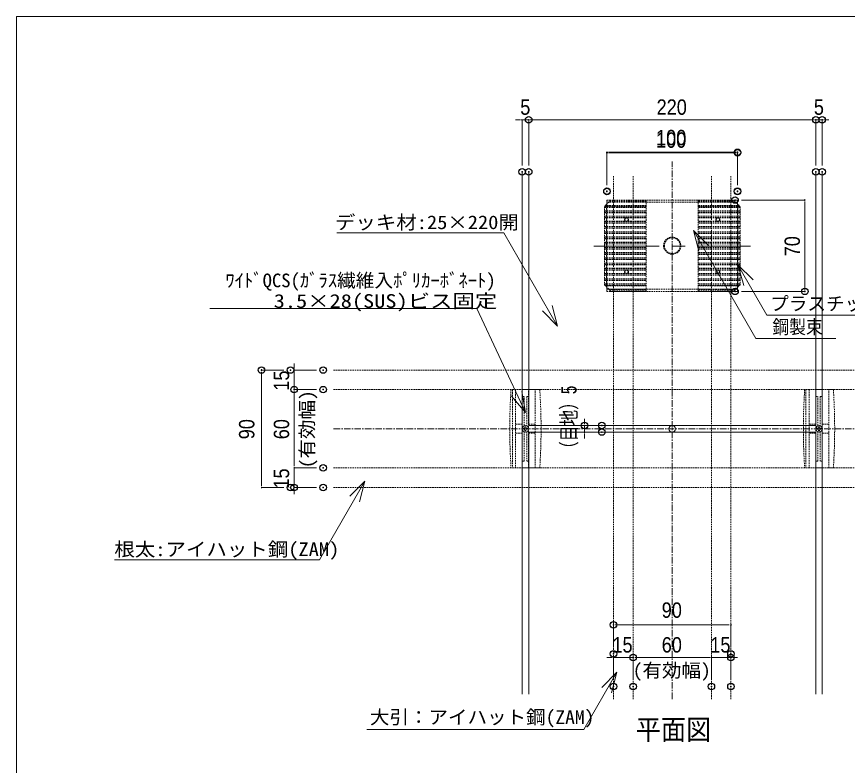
# Model space of a CAD drawing. Units: millimetres, scale not verified. Extents: x -4131 to 4169, y -981 to 998.
# Drawn here: x 69 to 706, y -190 to 384 of the extents above; entities that cross this region are included whole.
import ezdxf
from ezdxf.enums import TextEntityAlignment as Align

# ---------------------------------------------------------------- set-up
doc = ezdxf.new("R2010")
doc.units = ezdxf.units.MM
doc.header["$LTSCALE"] = 10
doc.header["$PDMODE"] = 32
doc.header["$PDSIZE"] = 5
doc.linetypes.add('CHAIN1', pattern=[8, 5, -1, 1, -1])
doc.linetypes.add('DASHED1', pattern=[1.8, 1.2, -0.6])
for name, color, linetype, lineweight in [('0-0_図枠', 7, 'Continuous', 9), ('0-1_デッキ', 7, 'Continuous', 9), ('0-2_文字', 4, 'Continuous', 9), ('0-3_寸法', 7, 'Continuous', 9), ('0-4_一般', 4, 'Continuous', 9), ('0-6_0', 7, 'Continuous', 9), ('0-8_大引', 4, 'Continuous', 9), ('0-9_根太', 4, 'Continuous', 9), ('0-A_WQCS', 4, 'Continuous', 9), ('0-B_束', 4, 'Continuous', 9)]:
    doc.layers.add(name, color=color, linetype=linetype, lineweight=lineweight)
doc.layers.add('0-7_DEFPOINTS', color=7, linetype='Continuous')
doc.styles.add('ＭＳ ゴシック', font='')
doc.styles.add('ＭＳ Ｐゴシック', font='')
doc.styles.get('ＭＳ ゴシック').set_extended_font_data('MS Gothic')
doc.styles.get('ＭＳ Ｐゴシック').set_extended_font_data('MS PGothic')

# ---------------------------------------------------------------- blocks, each defined once
blk = doc.blocks.new('_DOT')
at = {"layer": '0-6_0'}
for p, q in [((-5, 0), (-10, 0)), ((-2.5, 0), (2.5, 0))]:
    blk.add_line(p, q, dxfattribs=at)
blk = doc.blocks.new('グループ-37-1')
at = {"layer": '0-9_根太', "linetype": 'DASHED1'}
for p, q in [((3943, 4049.7), (9237, 4049.7)), ((3943, 3899.7), (9237, 3899.7)), ((3943, 3299.7), (9237, 3299.7)), ((3943, 3149.7), (9237, 3149.7))]:
    blk.add_line(p, q, dxfattribs=at)
at = {"layer": '0-9_根太', "linetype": 'CHAIN1'}
blk.add_line((3943, 3599.7), (9663.7, 3599.7), dxfattribs=at)
blk = doc.blocks.new('グループ-40-1')
at = {"layer": '0-8_大引', "linetype": 'CHAIN1'}
blk.add_line((6538.1, 1528.2), (6538.1, 5647.3), dxfattribs=at)
at = {"layer": '0-8_大引', "linetype": 'DASHED1'}
for p, q in [((6088.1, 1528.2), (6088.1, 5538.6)), ((6238.1, 1528.2), (6238.1, 5538.6)), ((6838.1, 1528.2), (6838.1, 5538.6)), ((6988.1, 1528.2), (6988.1, 5538.6))]:
    blk.add_line(p, q, dxfattribs=at)
blk = doc.blocks.new('シンボル-24')
at = {"layer": '0-2_文字', "style": 'ＭＳ ゴシック', "width": 1.05}
blk.add_text('大引：アイハット鋼(ZAM)', height=104.5, dxfattribs=at).set_placement((-643.8, -76.4), align=Align.BOTTOM_LEFT)
blk = doc.blocks.new('シンボル-23')
at = {"layer": '0-2_文字', "style": 'ＭＳ ゴシック', "width": 1.1}
blk.add_text('根太:アイハット鋼(ZAM)', height=104.5, dxfattribs=at).set_placement((-599.7, -91.6), align=Align.BOTTOM_LEFT)
blk = doc.blocks.new('グループ-101-1')
at = {"layer": '0-A_WQCS'}
blk.add_line((4, -9.8), (4, -15.6), dxfattribs=at)
for points in [[(-9.8, -4), (-15.6, -4), (-15.6, 4), (-9.8, 4)], [(-4, 9.8), (-4, 15.6), (4, 15.6), (4, 9.8)], [(9.8, 4), (15.6, 4), (15.6, -4), (9.8, -4)], [(4, -15.6), (-4, -15.6), (-4, -9.8)]]:
    blk.add_lwpolyline(points, dxfattribs=at)
blk.add_circle((0, 0), 25, dxfattribs=at)
for centre, start, end in [((-9.8, 9.8), 270, 0), ((9.8, 9.8), 180, 270), ((-9.8, -9.8), 0, 90), ((9.8, -9.8), 90, 180)]:
    blk.add_arc(centre, 5.81, start, end, dxfattribs=at)
blk = doc.blocks.new('グループ-102-1')
at = {"layer": '0-A_WQCS'}
blk.add_blockref('グループ-101-1', (0, 0), dxfattribs=at)
blk = doc.blocks.new('グループ-103-1')
at = {"layer": '0-A_WQCS', "linetype": 'DASHED1'}
for p, q in [((110, 300), (-110, 300)), ((-100, 298.3), (-100, -298.3)), ((-74.9, 300), (-74.9, -300)), ((-24.9, 300), (-24.9, 7.4)), ((24.9, 7.4), (24.9, 300)), ((74.9, -300), (74.9, 300)), ((-24.9, 247.1), (-10, 247.1)), ((-10, 24), (-10, 247.1)), ((10, 247.1), (10, 24)), ((10, 247.1), (24.9, 247.1)), ((-24.9, 35), (-74.9, 35)), ((24.9, 35), (74.9, 35)), ((-24.9, -35), (-74.9, -35)), ((-24.9, -7.4), (-24.9, -300)), ((-10, -247.1), (-10, -24)), ((10, -24), (10, -247.1)), ((24.9, -300), (24.9, -7.4)), ((24.9, -35), (74.9, -35)), ((-10, -247.1), (-24.9, -247.1)), ((24.9, -247.1), (10, -247.1)), ((110, -300), (-110, -300))]:
    blk.add_line(p, q, dxfattribs=at)
at = {"layer": '0-A_WQCS'}
for p, q in [((-24.9, 300), (25.1, 300)), ((25.1, -300), (-24.9, -300))]:
    blk.add_line(p, q, dxfattribs=at)
at = {"layer": '0-A_WQCS', "linetype": 'DASHED1'}
for centre, start, end in [((4385, 0), 176.1817, 183.8183), ((-4385, 0), 0, 3.8183), ((-4385, 0), 356.1817, 0)]:
    blk.add_arc(centre, 4505, start, end, dxfattribs=at)
at = {"layer": '0-A_WQCS'}
blk.add_blockref('グループ-102-1', (0, 0), dxfattribs=at)
blk = doc.blocks.new('グループ-104-1')
at = {"layer": '0-A_WQCS'}
blk.add_blockref('グループ-103-1', (0, 0), dxfattribs=at)
blk = doc.blocks.new('WQCS2016平')
at = {"layer": '0-A_WQCS'}
blk.add_blockref('グループ-104-1', (0, 0), dxfattribs=at)
blk = doc.blocks.new('グループ-166-1')
at = {"layer": '0-B_束', "linetype": 'DASHED1'}
for p, q in [((6738.1, 4652.7), (6738.1, 5352.7)), ((6738.1, 5352.7), (7008.1, 5352.7)), ((6738.1, 5349.7), (7011.1, 5349.7)), ((7008.1, 5352.7), (7058.1, 5302.7)), ((6738.1, 5347.7), (7013.1, 5347.7)), ((6738.1, 5345.7), (7015.1, 5345.7)), ((6738.1, 5339.7), (7021.1, 5339.7)), ((6738.1, 5337.7), (7023.1, 5337.7)), ((6738.1, 5335.7), (7025.1, 5335.7)), ((6738.1, 5309.7), (7051.1, 5309.7)), ((6738.1, 5307.7), (7053.1, 5307.7)), ((7055.1, 5305.7), (6738.1, 5305.7)), ((7058.1, 5297.7), (6738.1, 5297.7)), ((7058.1, 5295.7), (6738.1, 5295.7)), ((7040.6, 4685.1), (7040.6, 5320.2)), ((7058.1, 5302.7), (7058.1, 4702.7)), ((7058.1, 5269.7), (6738.1, 5269.7)), ((7058.1, 5267.7), (6738.1, 5267.7)), ((7058.1, 5257.7), (6738.1, 5257.7)), ((7058.1, 5255.7), (6738.1, 5255.7)), ((7058.1, 5229.7), (6738.1, 5229.7)), ((7058.1, 5227.7), (6738.1, 5227.7)), ((7058.1, 5217.7), (6738.1, 5217.7)), ((7058.1, 5215.7), (6738.1, 5215.7)), ((7058.1, 5189.7), (6738.1, 5189.7)), ((7058.1, 5187.7), (6738.1, 5187.7)), ((7058.1, 5177.7), (6738.1, 5177.7)), ((7058.1, 5175.7), (6738.1, 5175.7)), ((7058.1, 5149.7), (6738.1, 5149.7)), ((7058.1, 5147.7), (6738.1, 5147.7)), ((7058.1, 5137.7), (6738.1, 5137.7)), ((7058.1, 5135.7), (6738.1, 5135.7)), ((7058.1, 5109.7), (6738.1, 5109.7)), ((7058.1, 5107.7), (6738.1, 5107.7)), ((7058.1, 5097.7), (6738.1, 5097.7)), ((7058.1, 5095.7), (6738.1, 5095.7)), ((7058.1, 5069.7), (6738.1, 5069.7)), ((7058.1, 5067.7), (6738.1, 5067.7)), ((7058.1, 5057.7), (6738.1, 5057.7)), ((7058.1, 5055.7), (6738.1, 5055.7)), ((7058.1, 5029.7), (6738.1, 5029.7)), ((7058.1, 5027.7), (6738.1, 5027.7)), ((7058.1, 5017.7), (6738.1, 5017.7)), ((7058.1, 5015.7), (6738.1, 5015.7)), ((7058.1, 4989.7), (6738.1, 4989.7)), ((7058.1, 4987.7), (6738.1, 4987.7)), ((7058.1, 4977.7), (6738.1, 4977.7)), ((7058.1, 4975.7), (6738.1, 4975.7)), ((7058.1, 4949.7), (6738.1, 4949.7)), ((7058.1, 4947.7), (6738.1, 4947.7)), ((7058.1, 4937.7), (6738.1, 4937.7)), ((7058.1, 4935.7), (6738.1, 4935.7)), ((7058.1, 4909.7), (6738.1, 4909.7)), ((7058.1, 4907.7), (6738.1, 4907.7)), ((6738.1, 4897.7), (7058.1, 4897.7)), ((7058.1, 4895.7), (6738.1, 4895.7)), ((7058.1, 4869.7), (6738.1, 4869.7)), ((7058.1, 4867.7), (6738.1, 4867.7)), ((7058.1, 4857.7), (6738.1, 4857.7)), ((7058.1, 4855.7), (6738.1, 4855.7)), ((7058.1, 4829.7), (6738.1, 4829.7)), ((7058.1, 4827.7), (6738.1, 4827.7)), ((7058.1, 4817.7), (6738.1, 4817.7)), ((7058.1, 4815.7), (6738.1, 4815.7)), ((7058.1, 4789.7), (6738.1, 4789.7)), ((7058.1, 4787.7), (6738.1, 4787.7)), ((7058.1, 4777.7), (6738.1, 4777.7)), ((7058.1, 4775.7), (6738.1, 4775.7)), ((7058.1, 4749.7), (6738.1, 4749.7)), ((7058.1, 4747.7), (6738.1, 4747.7)), ((7058.1, 4737.7), (6738.1, 4737.7)), ((7058.1, 4735.7), (6738.1, 4735.7)), ((7058.1, 4709.7), (6738.1, 4709.7)), ((7058.1, 4707.7), (6738.1, 4707.7)), ((6738.1, 4697.7), (7053.1, 4697.7)), ((7051.1, 4695.7), (6738.1, 4695.7)), ((7025.1, 4669.7), (6738.1, 4669.7)), ((7023.1, 4667.7), (6738.1, 4667.7)), ((6738.1, 4657.7), (7013.1, 4657.7)), ((6738.1, 4655.7), (7011.1, 4655.7)), ((7008.1, 4652.7), (6738.1, 4652.7)), ((7058.1, 4702.7), (7008.1, 4652.7))]:
    blk.add_line(p, q, dxfattribs=at)
for centre in [(6888.1, 5202.7), (6888.1, 4802.7)]:
    blk.add_circle(centre, 12.5, dxfattribs=at)
blk = doc.blocks.new('グループ-167-1')
at = {"layer": '0-B_束', "linetype": 'DASHED1'}
for p, q in [((6068.1, 5352.7), (6018.1, 5302.7)), ((6338.1, 5349.7), (6065.1, 5349.7)), ((6338.1, 5352.7), (6068.1, 5352.7)), ((6338.1, 4652.7), (6338.1, 5352.7)), ((6018.1, 5302.7), (6018.1, 4702.7)), ((6018.1, 5297.7), (6338.1, 5297.7)), ((6018.1, 5295.7), (6338.1, 5295.7)), ((6021.1, 5305.7), (6338.1, 5305.7)), ((6338.1, 5307.7), (6023.1, 5307.7)), ((6338.1, 5309.7), (6025.1, 5309.7)), ((6035.6, 4685.1), (6035.6, 5320.2)), ((6338.1, 5335.7), (6051.1, 5335.7)), ((6338.1, 5337.7), (6053.1, 5337.7)), ((6338.1, 5339.7), (6055.1, 5339.7)), ((6338.1, 5345.7), (6061.1, 5345.7)), ((6338.1, 5347.7), (6063.1, 5347.7)), ((6018.1, 5269.7), (6338.1, 5269.7)), ((6018.1, 5267.7), (6338.1, 5267.7)), ((6018.1, 5257.7), (6338.1, 5257.7)), ((6018.1, 5255.7), (6338.1, 5255.7)), ((6018.1, 5229.7), (6338.1, 5229.7)), ((6018.1, 5227.7), (6338.1, 5227.7)), ((6018.1, 5217.7), (6338.1, 5217.7)), ((6018.1, 5215.7), (6338.1, 5215.7)), ((6018.1, 5189.7), (6338.1, 5189.7)), ((6018.1, 5187.7), (6338.1, 5187.7)), ((6018.1, 5177.7), (6338.1, 5177.7)), ((6018.1, 5175.7), (6338.1, 5175.7)), ((6018.1, 5149.7), (6338.1, 5149.7)), ((6018.1, 5147.7), (6338.1, 5147.7)), ((6018.1, 5137.7), (6338.1, 5137.7)), ((6018.1, 5135.7), (6338.1, 5135.7)), ((6018.1, 5109.7), (6338.1, 5109.7)), ((6018.1, 5107.7), (6338.1, 5107.7)), ((6018.1, 5097.7), (6338.1, 5097.7)), ((6018.1, 5095.7), (6338.1, 5095.7)), ((6018.1, 5069.7), (6338.1, 5069.7)), ((6018.1, 5067.7), (6338.1, 5067.7)), ((6018.1, 5057.7), (6338.1, 5057.7)), ((6018.1, 5055.7), (6338.1, 5055.7)), ((6018.1, 5029.7), (6338.1, 5029.7)), ((6018.1, 5027.7), (6338.1, 5027.7)), ((6018.1, 5017.7), (6338.1, 5017.7)), ((6018.1, 5015.7), (6338.1, 5015.7)), ((6018.1, 4989.7), (6338.1, 4989.7)), ((6018.1, 4987.7), (6338.1, 4987.7)), ((6018.1, 4977.7), (6338.1, 4977.7)), ((6018.1, 4975.7), (6338.1, 4975.7)), ((6018.1, 4949.7), (6338.1, 4949.7)), ((6018.1, 4947.7), (6338.1, 4947.7)), ((6018.1, 4937.7), (6338.1, 4937.7)), ((6018.1, 4935.7), (6338.1, 4935.7)), ((6018.1, 4909.7), (6338.1, 4909.7)), ((6018.1, 4907.7), (6338.1, 4907.7)), ((6338.1, 4897.7), (6018.1, 4897.7)), ((6018.1, 4895.7), (6338.1, 4895.7)), ((6018.1, 4869.7), (6338.1, 4869.7)), ((6018.1, 4867.7), (6338.1, 4867.7)), ((6018.1, 4857.7), (6338.1, 4857.7)), ((6018.1, 4855.7), (6338.1, 4855.7)), ((6018.1, 4829.7), (6338.1, 4829.7)), ((6018.1, 4827.7), (6338.1, 4827.7)), ((6018.1, 4817.7), (6338.1, 4817.7)), ((6018.1, 4815.7), (6338.1, 4815.7)), ((6018.1, 4789.7), (6338.1, 4789.7)), ((6018.1, 4787.7), (6338.1, 4787.7)), ((6018.1, 4777.7), (6338.1, 4777.7)), ((6018.1, 4775.7), (6338.1, 4775.7)), ((6018.1, 4749.7), (6338.1, 4749.7)), ((6018.1, 4747.7), (6338.1, 4747.7)), ((6018.1, 4737.7), (6338.1, 4737.7)), ((6018.1, 4735.7), (6338.1, 4735.7)), ((6018.1, 4709.7), (6338.1, 4709.7)), ((6018.1, 4707.7), (6338.1, 4707.7)), ((6018.1, 4702.7), (6068.1, 4652.7)), ((6338.1, 4697.7), (6023.1, 4697.7)), ((6025.1, 4695.7), (6338.1, 4695.7)), ((6051.1, 4669.7), (6338.1, 4669.7)), ((6053.1, 4667.7), (6338.1, 4667.7)), ((6338.1, 4657.7), (6063.1, 4657.7)), ((6338.1, 4655.7), (6065.1, 4655.7)), ((6068.1, 4652.7), (6338.1, 4652.7))]:
    blk.add_line(p, q, dxfattribs=at)
for centre in [(6188.1, 5202.7), (6188.1, 4802.7)]:
    blk.add_circle(centre, 12.5, dxfattribs=at)
blk = doc.blocks.new('グループ-168-1')
at = {"layer": '0-B_束', "linetype": 'DASHED1'}
for p, q in [((6038.1, 5336.7), (7038.1, 5336.7)), ((6038.1, 5322.7), (6038.1, 4682.7)), ((6038.1, 4668.7), (7038.1, 4668.7))]:
    blk.add_line(p, q, dxfattribs=at)
blk.add_lwpolyline([(6038.1, 5322.7), (6038.1, 5352.7), (7038.1, 5352.7), (7038.1, 5322.7), (7038.1, 4682.7), (7038.1, 4652.7), (6038.1, 4652.7), (6038.1, 4682.7)], dxfattribs=at)
for centre, radius in [((6188.1, 5202.7), 15), ((6888.1, 5202.7), 15), ((6538.1, 5002.7), 66), ((6538.1, 5002.7), 66), ((6538.1, 5002.7), 60), ((6188.1, 4802.7), 15), ((6888.1, 4802.7), 15)]:
    blk.add_circle(centre, radius, dxfattribs=at)
at = {"layer": '0-B_束'}
for name in ['グループ-167-1', 'グループ-166-1']:
    blk.add_blockref(name, (0, 0), dxfattribs=at)

msp = doc.modelspace()

# ---------------------------------------------------------------- linework, layer by layer
at = {"layer": '0-0_図枠', "color": 5}
msp.add_lwpolyline([(69.05, 384.21), (2069.05, 384.21), (2069.05, -915.79), (69.05, -915.79)], close=True, dxfattribs=at)
at = {"layer": '0-1_デッキ'}
for p, q in [((456.45, -134.93), (456.45, 265.07)), ((461.45, 70.87), (461.45, 265.07)), ((681.45, 70.87), (681.45, 265.07)), ((686.45, -134.93), (686.45, 265.07)), ((461.45, 70.87), (681.45, 70.87)), ((461.45, -134.93), (461.45, 65.87)), ((681.45, 65.87), (461.45, 65.87)), ((681.45, -134.93), (681.45, 65.87))]:
    msp.add_line(p, q, dxfattribs=at)
at = {"layer": '0-1_デッキ', "color": 1}
msp.add_point((571.46, 68.37), dxfattribs=at)
at = {"layer": '0-2_文字'}
for p, q in [((442.42, 218.4), (314.34, 218.4)), ((442.42, 218.4), (483.62, 147.05)), ((635.59, 137.47), (587.7, 220.42)), ((421.65, 160.58), (217.04, 160.58)), ((421.65, 160.58), (458.99, 80.87)), ((635.59, 137.47), (696.81, 137.47)), ((301.11, -32.19), (336.02, 28.28)), ((301.11, -32.19), (143.97, -32.19)), ((503.81, -161.97), (529.08, -118.21)), ((503.81, -161.97), (337.43, -161.97))]:
    msp.add_line(p, q, dxfattribs=at)
for points in [[(591.96, 204.55), (587.7, 220.42), (599.32, 208.8)], [(830.49, 155.52), (643.86, 155.52), (621.71, 193.9)], [(626.24, 178.1), (621.71, 193.9), (633.53, 182.48)], [(479.36, 162.92), (483.62, 147.05), (472, 158.67)], [(456.13, 97.05), (458.99, 80.87), (448.42, 93.46)], [(324.4, 16.66), (336.02, 28.28), (331.76, 12.4)], [(517.46, -129.83), (529.08, -118.21), (524.82, -134.08)]]:
    msp.add_lwpolyline(points, dxfattribs=at)
at = {"layer": '0-3_寸法'}
for p, q in [((453.94, 305.19), (451.44, 305.19)), ((456.45, 270.19), (456.45, 305.19)), ((456.45, 305.19), (461.45, 305.19)), ((461.45, 270.19), (461.45, 305.19)), ((461.45, 270.19), (461.45, 305.19)), ((463.95, 305.19), (678.94, 305.19)), ((463.95, 305.19), (466.46, 305.19)), ((678.94, 305.19), (676.44, 305.19)), ((681.45, 270.19), (681.45, 305.19)), ((681.45, 270.19), (681.45, 305.19)), ((681.45, 305.19), (686.45, 305.19)), ((686.45, 270.19), (686.45, 305.19)), ((688.95, 305.19), (691.46, 305.19)), ((521.46, 255.45), (521.46, 280.23)), ((523.96, 280.23), (618.95, 280.23)), ((621.46, 255.45), (621.46, 280.23)), ((521.46, 255.15), (521.46, 279.93)), ((523.96, 279.93), (618.95, 279.93)), ((621.46, 255.15), (621.46, 279.93)), ((624.57, 243.66), (673.09, 243.66)), ((673.09, 241.16), (673.09, 176.17)), ((624.57, 173.66), (673.09, 173.66)), ((281.66, 115.87), (281.66, 118.37)), ((273.95, 113.37), (256.66, 113.37)), ((256.66, 25.87), (256.66, 110.86)), ((298.95, 113.37), (281.66, 113.37)), ((281.66, 113.37), (281.66, 98.37)), ((298.95, 98.37), (281.66, 98.37)), ((298.95, 98.37), (281.66, 98.37)), ((281.66, 40.87), (281.66, 95.86)), ((281.66, 95.86), (281.66, 93.36)), ((504.19, 73.37), (504.19, 75.87)), ((512.49, 70.87), (504.19, 70.87)), ((504.19, 65.87), (504.19, 70.87)), ((512.49, 65.87), (504.19, 65.87)), ((504.19, 63.36), (504.19, 60.86)), ((281.66, 40.87), (281.66, 43.37)), ((298.95, 38.37), (281.66, 38.37)), ((298.95, 38.37), (281.66, 38.37)), ((281.66, 38.37), (281.66, 23.37)), ((273.95, 23.37), (256.66, 23.37)), ((298.95, 23.37), (281.66, 23.37)), ((281.66, 20.86), (281.66, 18.36)), ((526.46, -99.18), (526.46, -81.9)), ((613.95, -81.9), (528.96, -81.9)), ((616.46, -99.18), (616.46, -81.9)), ((523.95, -106.9), (521.45, -106.9)), ((526.46, -124.18), (526.46, -106.9)), ((526.46, -106.9), (541.46, -106.9)), ((541.46, -124.18), (541.46, -106.9)), ((541.46, -124.18), (541.46, -106.9)), ((598.95, -106.9), (543.96, -106.9)), ((543.96, -106.9), (546.47, -106.9)), ((598.95, -106.9), (596.45, -106.9)), ((601.46, -124.18), (601.46, -106.9)), ((601.46, -124.18), (601.46, -106.9)), ((601.46, -106.9), (616.46, -106.9)), ((616.46, -124.18), (616.46, -106.9)), ((618.96, -106.9), (621.47, -106.9))]:
    msp.add_line(p, q, dxfattribs=at)
at = {"layer": '0-4_一般', "linetype": 'CHAIN1'}
msp.add_line((511.46, 208.37), (631.46, 208.37), dxfattribs=at)
at = {"layer": '0-7_DEFPOINTS'}
for p in [(461.45, 305.19), (681.45, 305.19), (686.45, 305.19), (621.46, 280.23), (621.46, 279.93), (456.45, 265.19), (461.45, 265.19), (681.45, 265.19), (686.45, 265.19), (521.46, 250.45), (521.46, 250.15), (621.46, 250.45), (621.46, 250.15), (619.57, 243.66), (619.57, 173.66), (673.09, 173.66), (256.66, 113.37), (278.95, 113.37), (303.95, 113.37), (281.66, 98.37), (303.95, 98.37), (504.19, 70.87), (517.49, 70.87), (517.49, 65.87), (303.95, 38.37), (278.95, 23.37), (281.66, 23.37), (303.95, 23.37), (526.46, -81.9), (526.46, -104.18), (616.46, -104.18), (541.46, -106.9), (616.46, -106.9), (526.46, -129.18), (541.46, -129.18), (601.46, -129.18), (616.46, -129.18)]:
    msp.add_point(p, dxfattribs=at)

# ---------------------------------------------------------------- block references
at = {"layer": '0-2_文字', "xscale": 0.1, "yscale": 0.1}
for name, p in [('シンボル-23', (203.94, -23.2)), ('シンボル-24', (404.13, -153.32))]:
    msp.add_blockref(name, p, dxfattribs=at)
at = {"layer": '0-3_寸法', "xscale": 0.2503723, "yscale": 0.2503723}
for p in [(456.45, 305.19), (681.45, 305.19), (681.45, 305.19), (621.46, 280.23), (621.46, 279.93), (616.46, -81.9), (526.46, -106.9), (601.46, -106.9), (601.46, -106.9)]:
    msp.add_blockref('_DOT', p, dxfattribs=at)
for p, rotation in [((461.45, 305.19), 180), ((461.45, 305.19), 180), ((686.45, 305.19), 180), ((521.46, 280.23), 180), ((521.46, 279.93), 180), ((673.09, 243.66), 90), ((673.09, 173.66), 270), ((281.66, 113.37), 270), ((256.66, 113.37), 90), ((281.66, 98.37), 90), ((281.66, 98.37), 90), ((504.19, 70.87), 270), ((504.19, 65.87), 90), ((281.66, 38.37), 270), ((281.66, 38.37), 270), ((256.66, 23.37), 270), ((281.66, 23.37), 90), ((526.46, -81.9), 180), ((541.46, -106.9), 180), ((541.46, -106.9), 180), ((616.46, -106.9), 180)]:
    msp.add_blockref('_DOT', p, dxfattribs=dict(at, rotation=rotation))
at = {"layer": '0-8_大引', "xscale": 0.1, "yscale": 0.1}
msp.add_blockref('グループ-40-1', (-82.35, -291.6), dxfattribs=at)
at = {"layer": '0-9_根太', "xscale": 0.1, "yscale": 0.1}
msp.add_blockref('グループ-37-1', (-82.35, -291.6), dxfattribs=at)
at = {"layer": '0-A_WQCS', "xscale": 0.1, "yscale": 0.1}
for p in [(458.95, 68.37), (683.95, 68.37)]:
    msp.add_blockref('WQCS2016平', p, dxfattribs=at)
at = {"layer": '0-B_束', "xscale": 0.1, "yscale": 0.1}
msp.add_blockref('グループ-168-1', (-82.35, -291.6), dxfattribs=at)

# ---------------------------------------------------------------- texts
at = {"layer": '0-2_文字', "style": 'ＭＳ ゴシック'}
for s, height, width, p in [('デッキ材:25×220開', 10.45, 1.1, (312.97, 218.23)), ('3.5×28(SUS)ビス固定', 10.48, 1.2, (266.09, 157.89)), ('鋼製束', 10.48, 0.9, (648.17, 138.04)), ('平面図', 15.69, 0.9, (543.56, -174.66))]:
    msp.add_text(s, height=height, dxfattribs=dict(at, width=width)).set_placement(p, align=Align.BOTTOM_LEFT)
for s, height, p in [('ﾜｲﾄﾞQCS(ｶﾞﾗｽ繊維入ﾎﾟﾘｶｰﾎﾞﾈｰﾄ)', 10.48, (228.99, 173.68)), ('プラスチックプレート t=1.0', 10.45, (646.53, 155.93))]:
    msp.add_text(s, height=height, dxfattribs=at).set_placement(p, align=Align.BOTTOM_LEFT)
at = {"layer": '0-3_寸法', "style": 'ＭＳ Ｐゴシック', "width": 0.9}
for s, p in [('5', (455, 305.43)), ('220', (559.48, 305.43)), ('5', (680, 305.43)), ('100', (559.06, 282.09)), ('100', (559.06, 280.17)), ('90', (563.41, -80.04)), ('15', (525.63, -106.66)), ('60', (563.41, -106.66)), ('15', (600.63, -106.66))]:
    msp.add_text(s, height=11.8, dxfattribs=at).set_placement(p, align=Align.BOTTOM_LEFT)
at = {"layer": '0-3_寸法', "style": 'ＭＳ Ｐゴシック'}
for s, height, width, p in [('70', 11.8, 0.9, (672.86, 200.52)), ('15', 11.8, 0.9, (281.43, 97.54)), ('（目地）5', 11.78, 0.75, (501.68, 46.71)), ('90', 11.8, 0.9, (254.8, 60.31)), ('60', 11.8, 0.9, (281.43, 60.31)), ('15', 11.8, 0.9, (281.43, 22.54))]:
    msp.add_text(s, height=height, rotation=90, dxfattribs=dict(at, width=width)).set_placement(p, align=Align.BOTTOM_LEFT)
at = {"layer": '0-3_寸法', "color": 4, "style": 'ＭＳ ゴシック', "width": 1.05}
msp.add_text('(有効幅)', height=10.45, rotation=90, dxfattribs=at).set_placement((299.92, 38.07), align=Align.BOTTOM_LEFT)
msp.add_text('(有効幅)', height=10.45, dxfattribs=at).set_placement((541.17, -125.15), align=Align.BOTTOM_LEFT)

doc.saveas('drawing.dxf')
